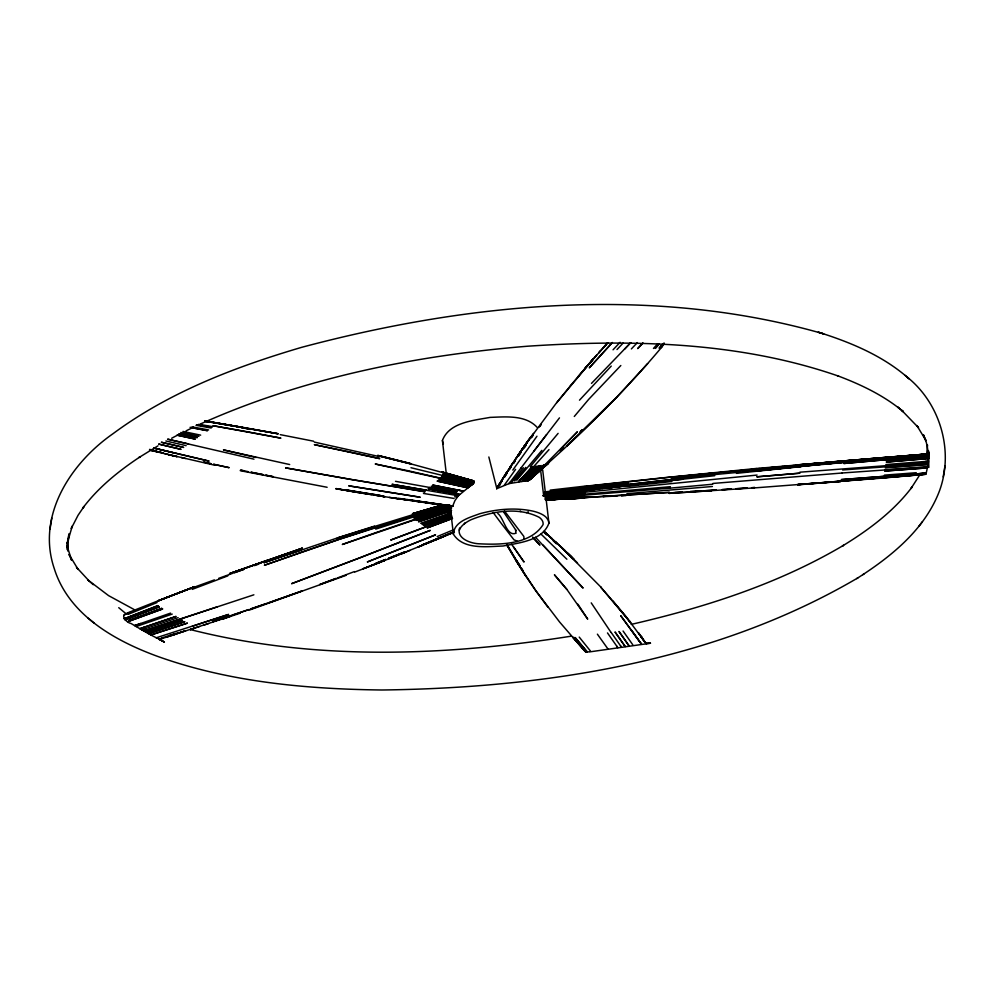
<?xml version="1.0" encoding="UTF-8"?>
<svg xmlns="http://www.w3.org/2000/svg" width="995" height="995" viewBox="0 0 995 995"><rect width="100%" height="100%" fill="white"/><g stroke="black" fill="none" stroke-linecap="round" stroke-linejoin="round"><path stroke-width="1.49" d="M585.943 490.821L544.24 495.771L545.484 495.896L545.733 497.015M453.409 534.265C453.869 521.479 469.777 517.45 479.64 513.756C496.828 509.092 515.174 507.363 532.723 511.082A46.417 17.537 -6.7 0 1 546.18 517.363L548.233 520.161L548.929 523.183C542.511 540.783 519.017 542.847 503.035 546.019C486.878 546.541 463.421 550.024 453.409 534.265L450.001 505.261M459.59 527.972C456.344 538.245 469.889 543.133 478.122 543.73C499.316 544.937 530.472 544.862 543.071 524.601A42.735 16.144 -6.7 0 0 539.228 517.338C518.146 506.617 492.102 511.219 471.045 519.726A41.827 15.808 -6.7 0 0 460.747 527.487L459.367 530.099M523.78 538.519L523.967 537.3A3.52 2.786 -64.9 0 0 523.693 536.23L504.477 510.97M905.201 375.389L909.107 378.834C883.349 355.862 850.75 342.367 818.201 332.143L823.698 333.872C653.715 285.03 470.573 302.356 301.659 347.33C235.218 366.894 169.05 392.179 113.007 433.708C70.794 463.098 36.255 515.497 54.252 568.543C68.58 614.624 114.325 640.444 156.837 656.103C228.763 682.048 305.987 689.1 381.968 689.995C545.409 687.931 715.156 661.725 857.939 577.834M856.707 578.617C890.848 556.914 925.076 529.502 939.653 490.411C954.081 450.474 940.014 403.05 906.818 376.806M927.676 454.217L928.658 454.367L924.355 454.777L928.77 454.591L928.273 463.707L926.071 473.744L917.9 475.038M926.693 453.67L927.564 445.101M389.294 497.425L452.625 506.156L407.378 499.627M542.661 469.752L545.16 490.833L543.469 495.945L602.286 488.52M51.802 518.047L50.048 528.954M943.198 476.953L944.951 466.046M68.941 534.191L67.436 549.899L67.287 542.909L68.083 551.143L67.237 547.051M68.929 534.104L67.15 543.544L72.274 526.069L71.23 528.544L78.058 515.273L84.04 506.443L82.747 508.134C98.306 487.413 118.778 470.933 140.258 456.717L139.026 457.501L157.994 445.835M446.257 473.384L442.414 440.524C449.093 422.328 473.558 420.487 490.1 417.39C505.696 416.855 525.497 414.716 537.089 427.315M584.5 649.524L585.284 651.563L589.301 651.936L650.456 643.23L645.631 643.28M126.887 613.579C119.388 615.134 126.813 622.858 131.104 623.517C139.797 628.691 151.476 635.743 158.877 638.914M123.952 615.072L131.34 612.012M452.538 506.443L454.926 500.622L458.309 495.771L473.744 483.11L473.844 481.17L471.53 480.423M500.497 482.252L496.704 488.707L508.93 483.632L528.892 480.374L548.058 463.508L529.626 479.864L529.85 478.558M919.517 475.274L910.96 488.557L912.241 486.816C893.684 511.442 868.473 530.086 842.367 546.031L843.561 545.31C778.165 584.015 704.933 607.423 631.216 624.4M515.758 533.258C506.617 536.939 503.781 517.611 497.749 513.457M501.953 479.938L496.679 488.495L512.811 462.986M515.87 533.133L515.559 529.713L503.731 512.151M496.704 488.707L497.898 486.455M497.923 486.654L500.547 482.413M500.522 482.451L503.109 478.197M501.816 480.324L505.783 473.943M499.366 484.179L496.828 488.309L500.385 484.441M503.209 478.16L522.848 448.347L515.472 458.969M501.791 480.125L507.164 471.63M504.614 475.685L507.313 471.443M499.527 484.826L501.953 481.008L499.527 484.826M504.39 477.19L506.828 473.371L504.39 477.214M504.515 476.095L511.368 465.449M514.116 461.195L512.748 463.322L518.482 454.777M510.062 467.19L512.661 463.222M509.266 469.603L510.908 467.152L509.253 469.553M515.037 461.046L513.383 463.496L515.037 461.021M518.619 454.379L530.584 437.278L518.37 454.715M522.823 448.384L521.33 450.536L524.377 446.22M528.805 439.74L524.228 446.27L530.434 437.626M525.82 444.093L528.892 439.79M512.798 470.088L536.964 436.22M523.432 448.795L526.032 445.126L524.303 447.588M532.947 435.35L531.218 437.8L532.959 435.4M504.303 485.199L515.597 469.354M524.29 446.22L556.292 403.137L593.194 359.096L577.685 377.055M530.372 437.676L533.494 433.397M509.85 482.413L508.93 483.632L520.882 468.172M533.706 451.382L559.464 417.875M520.833 468.197L546.541 434.641M918.92 526.206L922.415 521.703M512.276 481.605L511.107 483.072L523.382 467.737M556.665 402.739L570.769 385.388M558.108 433.372L530.223 466.742M514.589 480.908L525.783 467.389M541.877 450.362L516.803 480.237M664.013 343.3L662.023 345.688L663.876 343.474M570.384 385.774L585.533 367.889M574.289 416.47L588.63 399.418L620.83 365.513M660.17 347.964L664.162 343.25M606.589 344.146L585.135 368.274M663.043 343.648L659.138 348.25L663.031 343.698M548.78 462.6L529.925 479.217L531.28 478.048C577.784 437.576 622.099 394.406 661.75 347.131M590.868 361.658L594.687 357.317M585.159 368.187L587.038 366.023M518.644 481.767L532.462 466.531L518.644 481.767L520.895 479.204M594.774 357.18L596.726 354.966M590.856 361.745L592.809 359.531L588.928 363.921M598.679 352.802L606.639 343.934M602.659 348.374L604.612 346.16M549.004 449.628L522.661 478.806M659.287 343.822L655.207 348.437L659.088 344.059M579.5 400.177L611.253 366.085M653.466 348.461L657.446 344.034M647.621 363.623L617.31 396.607L566.939 446.058L617.323 396.657M598.617 352.951L600.632 350.638M612.422 342.491L589.289 367.851L612.049 342.84M613.044 349.805L620.109 342.292M617.012 349.556L623.081 343.113M591.49 383.386L630.768 342.616M624.537 349.195L630.556 342.84M631.377 348.922L637.409 342.566M521.604 481.456L536.293 466.07M561.516 448.347L577.386 431.805L544.874 464.814L527.76 480.772L544.874 464.814M526.181 478.023L538.021 465.884M525.186 481.17L541.118 465.511M528.32 511.84L526.579 512.624M531.28 476.879L543.767 465.063L526.977 480.908L543.668 465.051M561.242 449.889L563.518 447.775L560.123 450.959M528.619 479.926L531.28 477.5M862.864 574.662L864.095 573.866M171.637 438.26L178.727 434.529M186.053 430.86L193.503 427.228M543.469 495.945L544.874 495.697M200.716 423.87C303.599 377.789 415.723 355.352 527.636 346.21C631.688 339.32 739.21 341.571 838.661 376.16L837.317 375.662C860.837 384.456 883.958 395.488 903.336 411.694L901.731 410.326L918.509 427.713L916.893 425.562L926.009 440.636L923.335 434.653L926.37 442.576L928.77 454.591L822.529 464.478M439.193 538.382L454.317 531.89M418.323 546.964L422.477 545.198M443.335 536.753L384.493 560.558M437.215 536.554L453.844 529.663M451.581 533.233L454.367 532.163L443.31 536.74M426.681 543.494L443.36 536.666M128.156 614.363L157.11 602.522M401.408 553.668L388.709 558.767M540.409 468.471L543.643 495.609M363.175 568.642L384.456 560.533L363.163 568.779M405.674 552.088L401.42 553.817L409.89 550.484M126.962 613.131L159.797 600.147M388.485 558.369L405.45 551.653L388.46 558.344M385.637 559.464L375.724 563.369L385.65 559.488M380.214 562.076L371.695 565.483L380.264 562.237M194.174 586.876L158.354 600.806L194.261 586.863M158.777 600.532L194.809 586.652M418.261 546.989L422.502 545.347M354.717 572.075L371.732 565.546M158.591 606.266L124.661 619.263M192.159 589.376L227.805 575.881M425.686 526.828L390.687 540.061L452.165 517.101M346.148 575.321L249.148 610.159M451.792 518.706L427.153 527.935L452.563 518.445M337.305 578.008L354.456 571.578M380.165 562.15L384.456 560.533M196.127 586.49L214.41 579.898M218.626 578.369L232.693 573.294M424.305 525.845L451.854 515.883M229.522 573.63L302.343 548.195L229.808 573.518M451.431 514.713L422.962 524.925L451.096 514.85M229.609 573.63L302.343 548.195M230.454 573.394L266.797 560.421M425.375 502.45L452.563 506.219L448.136 505.696M451.22 513.656L421.768 524.079M378.486 531.691L342.305 544.476L451.332 507.326L451.108 506.666M244.322 569.202L234.136 572.784L244.335 569.177M254.496 565.62L258.849 564.09M447.364 513.917L451.407 512.5M420.599 523.246L451.183 512.574M170.58 613.119L134.623 625.594L140.743 623.479M136.191 626.551L172.222 614.077M266.71 603.43L250.218 609.114L266.71 603.48M300.677 550.135L263.874 562.772L337.243 537.996M231.138 616.104L159.15 639.511M378.486 531.74L415.226 519.253M450.735 509.054L416.694 520.422L450.536 509.117M230.865 615.681L212.831 621.614L248.85 609.587L232.245 615.171M449.516 507.898L443.857 509.801L451.332 507.326M145.581 628.604L141.775 629.897L178.155 617.659M240.168 613.181L222.159 619.188L226.673 617.721M204.037 625.071L208.552 623.567M449.777 507.102L414.517 518.594L449.64 507.139M415.96 519.838L451.655 507.96L415.898 519.813M374.779 527.611L337.603 539.837L447.7 504.863M190.393 629.487L199.498 626.514M190.368 629.574L194.92 628.081L190.368 629.574C314.619 661.227 445.499 656.041 571.205 636.166M375.737 529.104L449.205 505.448L413.012 516.84M217.146 606.875L143.877 631.066L253.874 594.811M192.197 626.328L228.589 614.425L156.203 637.795M375.214 528.395L448.994 504.95M441.991 508.98L450.859 506.107L413.932 517.972M442.601 508.146L449.342 505.982L413.485 517.437M374.518 526.106L337.268 537.959L444.678 504.888M449.193 504.888L412.651 516.243M163.105 637.571L176.401 633.417L168.516 635.88M159.1 639.163L162.869 638.069L159.076 639.151L164.324 642.049L159.076 639.151L162.869 638.069M172.011 635.345L176.662 633.914M167.434 636.825L172.048 635.419M412.378 515.634L447.451 504.938M159.15 639.325L162.906 638.193M441.531 505.037L412.614 513.681L441.942 505.112M412.365 514.054L443.82 504.813M924.305 454.74L928.721 454.504L924.343 454.864M412.589 513.718L443.049 504.888M925.624 474.341L883.896 477.936M548.556 495.037L543.432 495.771L559.277 493.756L543.419 495.672M543.481 495.647L607.597 487.687M559.327 493.918L580.781 491.281L564.7 493.072L570.048 492.438M928.136 456.033L928.783 455.946L843.797 463.496L886.657 459.615M927.713 454.081L928.335 454.043L714.36 474.615L543.904 494.503M546.367 492.388L628.106 482.575L585.184 487.538M585.52 488.334L628.43 483.296L544.265 493.47L545.422 493.333M596.9 489.13L564.65 492.935L575.396 491.654M575.396 491.766L591.515 489.751M634.536 484.789L623.778 486.095M544.862 491.903L584.873 487.003M655.991 482.276L618.392 486.717M607.646 487.836L629.101 485.336M602.298 488.62L623.728 486.058L618.355 486.704M666.725 480.933L714.758 475.685M639.86 484.167L645.233 483.533M666.762 481.058L645.295 483.533L682.806 479.267M585.781 489.204L714.398 474.603L671.737 479.217M543.444 495.871L548.593 495.261M550.223 490.125L583.953 486.256M661.364 481.679L672.122 480.448L656.004 482.14M584.637 486.592L670.493 477.19M546.976 495.609L545.235 495.808L585.47 491.356M584.388 486.319L670.195 477.028M628.678 486.244L671.675 481.543M736.437 473.334L801.087 466.618M671.414 478.495L714.062 473.956M670.207 477.078L756.212 468.483M670.443 477.202L842.268 460.921M670.779 477.476L713.415 473.098M675.369 477.177L678.416 476.866M686.028 476.083L689.075 475.772M695.157 475.15L699.721 474.69M705.816 474.068L708.85 473.757M548.929 523.183L545.807 496.493L549.551 496.119M844.009 462.364L870.824 459.777M585.147 492.202L757.108 475.075M714.87 473.135L719.348 472.712M725.33 472.14L729.808 471.705M735.79 471.132L740.268 470.697M746.25 470.125L749.235 469.839M886.122 457.414L928.111 453.944L800.366 465.287L843.275 461.232M800.714 465.722L886.458 457.663M545.807 496.493L584.973 492.712M913.609 455.735L928.658 454.367L928.323 450.673L928.857 467.426M670.145 488.135L712.768 484.217M756.188 468.508L851.222 460.399M918.92 455.15L928.434 454.329L897.565 457.103L913.659 455.772M881.533 458.807L892.229 457.874L886.868 458.334M843.996 462.265L849.369 461.779M670.381 486.692L545.484 497.612L584.525 494.378M712.918 483.446L842.131 473.011M799.744 464.677L885.463 457.401M670.157 488.135L552.163 497.836M908.311 456.245L902.95 456.655L918.994 455.474M924.678 462.787L928.397 462.464L799.868 472.19M550.832 496.754L584.674 493.806M712.408 486.505L626.887 493.669M755.441 468.931L760.043 468.533M764.645 468.135L772.319 467.476M775.379 467.215L783.053 466.555M787.654 466.157L793.786 465.635M886.421 460.784L928.77 457.215M756.772 469.155L761.374 468.769M769.035 468.135L772.095 467.874M884.045 477.762L925.847 474.205L841.061 481.107M876.135 459.143L881.52 458.707A532.4 490.075 9.3 0 1 897.602 457.327M860.066 460.76L865.451 460.324M917.651 473.819L926.221 473.122L841.297 479.59L924.144 473.309M840.75 481.182L833.064 481.779L854.581 480.05M857.653 479.789L877.64 478.147M883.958 477.973L754.832 487.886L669.013 493.371L711.599 490.734M798.873 464.727L815.726 463.384M818.798 463.148L827.989 462.414M831.049 462.165L838.71 461.568M885.861 464.565L928.559 461.207L925.449 461.444M885.674 465.797L928.397 462.464M545.185 498.035L584.413 494.975L545.185 498.035L549.053 497.761M892.216 457.663L897.577 457.252M803.861 484.055L797.716 484.528L803.861 484.055M829.992 482.053L819.233 482.886L829.992 482.015M797.915 484.789L840.937 481.443L797.99 484.664M928.273 463.707L842.628 469.963M885.339 468.023L928.061 464.827M885.053 470.1L927.676 466.966L842.143 472.986M884.393 475.137L916.271 472.724M854.282 460.163L863.461 459.479M868.063 459.143L875.712 458.571M880.301 458.235L887.863 457.65M893.846 457.227L899.816 456.792M907.291 456.257L913.261 455.822M843.287 461.183L850.949 460.635M857.068 460.2L864.73 459.64M870.849 459.205L875.451 458.869M552.822 498.557L584.127 496.43L545.695 499.03M716.027 490.05L705.306 490.709M722.208 489.639L731.487 489.042L722.171 489.652M715.99 490.062L705.268 490.722M545.322 499.316L584.028 496.853L545.31 499.316L552.909 498.98M546.168 499.527L553.17 499.092M545.77 499.888L669.386 492.401L545.77 499.888L551.578 499.614M517.276 541.156L513.98 539.825L505.56 528.93A191.811 49.402 58.3 0 1 493.172 512.487M546.367 499.515L583.916 497.239M673.354 492.612L682.483 492.065L674.871 492.525M699.224 491.07L690.095 491.617L700.704 490.995M545.981 499.677L583.829 497.5L545.882 499.701L550.372 499.577M553.096 499.465L583.729 497.786M545.571 499.838L583.655 497.948M609.164 496.02L603.057 496.318L609.176 496.032M584.824 497.587L597.075 496.978M603.157 496.692L616.912 496.007M621.489 495.796L626.066 495.572M545.969 499.851L583.53 498.085M546.466 499.851L583.592 498.085L546.33 499.876M564.949 498.122L568.008 497.985M546.392 499.303L552.548 499.03M564.874 498.47L575.645 497.985L565.073 498.445M548.693 499.453L559.252 498.98M565.297 498.694L581.876 497.973M545.72 499.726L562.312 498.968M565.334 498.831L583.443 497.997M545.558 499.913L550.745 499.689M650.456 643.23L646.128 643.541L645.058 641.986M452.576 506.007L398.373 498.284M443.571 505.012L452.526 506.244M439.044 504.44L443.571 505.062A583.505 220.48 -6.7 0 1 429.939 503.271M416.283 501.331L429.939 503.084M398.211 498.682L407.253 499.95M357.989 492.45L335.9 488.582L384.779 496.592M335.862 488.781L353.536 491.58M434.517 504.005L402.751 499.353M371.322 494.478L375.824 495.162M448.173 505.634L452.526 506.293M204.808 421.059L210.84 421.992L204.982 421.072M357.939 492.425L371.384 494.614L366.944 493.831M205.368 421.009L242.942 427.477L205.157 420.947M205.741 421.059L277.928 433.721M365.526 493.134L368.498 493.607M371.483 494.08L380.413 495.498L346.285 489.988L362.541 492.674M349.046 491.045L366.881 493.93M423.472 493.445L454.081 498.458M198.764 424.293L212.408 426.594M454.678 496.766L457.178 497.189M393.809 498.022L398.261 498.769L375.836 495.311L384.754 496.754L380.314 495.983M426.731 490.236L391.993 484.316L458.309 495.771L455.324 495.236M196.836 424.716L211.873 427.315L198.254 424.952M344.631 490.1L349.083 490.871M327.131 487.276L240.268 470.697M195.99 425.325L211.176 428.024M395.5 481.331L429.828 487.5M192.147 426.88L208.602 429.927M458.123 490.149L463.322 491.107L432.651 485.05L460.362 490.56M429.84 487.413L456.668 492.5M190.978 427.539L207.495 430.698L190.057 427.328M431.308 486.194L457.401 491.306M280.229 434.641L313.574 441.195M250.504 429.318L241.574 427.564L250.504 429.33M247.954 471.618L240.492 470.113L243.476 470.672M182.906 431.42L200.667 435.151M125.942 613.654L118.741 607.684M289.682 464.541L223.427 449.889L256.15 457.526M180.754 432.477L198.913 436.345M314.345 442.103L379.729 456.693M208.054 463.098L210.865 463.707M213.676 464.317L229.173 467.675L213.676 464.292M214.82 465.225L172.956 455.561M208.054 463.048L210.865 463.67M181.289 457.551L185.468 458.471M438.31 480.262L468.968 487.14M462.252 484.739L469.926 486.48L439.205 479.428M203.851 462.103L206.649 462.737M188.515 443.919L167.595 439.168L253.999 459.168M440.026 478.67L470.846 485.747M165.867 440.984L186.14 445.648M203.851 462.153L206.649 462.787M173.006 455.648L168.839 454.703L177.147 456.668L149.573 450.063M161.364 442.265L183.665 447.427L161.625 442.315M175.879 453.359L153.815 448.036L209.099 461.12L154.113 448.173M149.548 449.927L152.31 450.573M158.777 444.118L181.09 449.367L158.852 444.118M410.972 467.725L473.744 483.11L442.763 475.224M164.672 453.608L168.851 454.615M465.449 482.314L472.886 484.13L441.917 476.518M149.611 449.379L155.257 450.76M377.627 455.324L410.127 463.421M378.374 455.536L410.699 463.633M379.107 455.971L411.308 464.031L379.194 455.996M156.501 451.668L149.648 450.014M443.024 474.578L473.968 482.6L469.938 481.555M411.258 463.993L473.744 481.058L442.862 472.376M443.223 473.931L474.142 482.202L471.991 481.605M443.136 472.799L473.993 481.356L471.891 480.747M441.855 471.879L473.533 480.871L442.464 472.09M133.939 609.425L108.567 595.619L87.796 579.886L93.269 584.674M159.113 639.213L164.324 642.049M899.293 408.373L897.639 407.03L903.336 411.694M88.182 618.193L93.928 622.907M549.937 536.803L551.877 538.581L544.041 531.554L546.019 533.27M543.966 531.504L547.872 534.949M543.904 531.429L551.628 538.332M546.093 533.507A547.039 206.699 -6.7 0 1 551.889 538.681L555.757 542.138M551.852 538.693L563.22 549.053L559.439 545.471M559.501 545.608L561.379 547.3L555.707 542.151M555.695 542.001L557.635 543.78M520.186 510.97L520.858 511.592M543.556 531.902L546.777 534.912M553.195 540.77L556.416 543.78M565.073 550.782L563.145 549.053L601.167 587.398M566.827 552.399L572.2 557.722M577.498 562.921L566.914 552.548L570.558 555.994M566.528 552.163L559.19 545.223L573.705 559.128M561.317 547.163L565.011 550.695M541.019 534.091L566.876 559.227M89.438 581.316L76.491 567.287L78.107 569.438L68.991 554.364L71.665 560.347L67.001 545.683M570.471 555.844L574.078 559.414M568.68 554.252L570.433 556.018M535.472 537.25L583.095 588.082L542.897 544.999M532.686 537.288L539.912 545.061L532.711 537.3M584.973 651.364L559.588 621.999L536.616 591.826L547.76 607M613.069 601.129L630.308 622.285L600.706 587.087L625.27 615.569L643.753 640.432M641.514 644.225L620.855 615.88L641.514 644.225L631.464 630.146M566.939 589.5L554.414 574.787L566.889 589.463L587.709 619.139L577.884 604.201M579.227 637.098L590.408 650.966M629.425 620.818L630.805 622.559M597.386 634.163L607.995 649.026M623.069 631.017L632.783 644.797M620.557 645.879L621.452 647.148L611.179 632.472M513.42 546.889L524.054 562.026L511.716 544.302M607.485 632.932L617.845 647.708L616.763 646.153M644.81 642.098L640.904 636.501L644.86 642.148M591.229 602.87L611.054 632.447M525.969 576.354L536.529 591.776L516.256 561.08L507.201 545.596L525.969 576.354L516.243 561.031M642.583 638.628L641.414 636.862L646.165 643.653M515.758 559.314L519.763 565.533M521.368 568.033L522.972 570.521M515.746 559.265L519.763 565.508M506.865 544.165L515.012 558.008M515.559 529.713L516.044 530.783M442.414 440.524L443.384 444.006M464.18 524.34L464.74 523.022M488.844 456.979L496.791 488.383M928.708 454.404L928.323 450.673L928.683 454.329M928.708 458.434L886.222 462.078L928.708 458.533M520.82 452.501L518.345 456.158L520.82 452.501M541.106 424.467L539.29 426.905L541.106 424.455M663.876 344.245L661.041 347.665L663.914 344.22M589.003 363.909L587.087 366.06L589.003 363.909M607.696 342.778L604.699 346.061L607.746 342.778M642.807 343.175L637.671 348.611L642.944 343.051M539.651 465.697L524.104 481.244L539.651 465.697M582.274 429.815L580.085 431.929L582.286 429.815M545.869 464.541L528.357 480.56L545.869 464.541M546.752 464.205L528.892 480.374L546.752 464.205M548.481 463.085L529.8 479.528L548.481 463.085M439.106 538.208L434.977 539.986L439.106 538.208M454.193 531.703L422.328 544.887L454.193 531.703M430.81 541.653L422.44 545.073L430.81 541.703M435.462 534.875L367.441 561.914L435.462 534.875M395.823 543.755L361.384 557.212L430.288 530.36L395.823 543.755M157.969 605.644L124.238 618.741L157.969 605.644M361.421 557.225L291.722 583.63L361.421 557.225M195.07 586.627L158.976 600.482L195.07 586.627M159.262 606.875L125.084 619.773L159.262 606.875M335.924 578.493L319.718 584.55L335.949 578.505M161.65 608.331L128.741 620.544L161.75 608.418M136.551 618.43L127.82 621.664L162.732 608.928L136.551 618.43M302.07 590.955L268.128 602.982L302.07 590.955M301.137 552.349L264.396 565.272L337.641 539.899L301.137 552.349M451.543 510.497L418.497 521.79L451.419 510.522M144.163 627.211L139.81 628.691L176.103 616.415L144.163 627.211M148.74 631.452L146.141 632.322L182.558 620.295L148.74 631.452M150.581 632.919L148.479 633.616L184.846 621.651L150.581 632.919M176.575 633.628L171.986 635.146L185.729 630.693L176.575 633.628M187.271 623.168L150.991 634.922L187.271 623.168M548.568 495.062L543.457 495.784L548.568 495.062M613.007 487.326L607.609 487.998L613.019 487.351M672.06 480.15L629.076 485.112L672.06 480.15M800.987 466.332L758.028 470.772L865.389 460.051L800.987 466.332M584.786 493.284L545.795 496.828L584.786 493.284M885.799 457.377L842.914 461.008L927.875 453.956L885.799 457.377M913.634 455.698L908.273 456.158L913.634 455.698M799.694 473.197L756.76 476.829L799.682 473.197M927.452 467.861L884.891 471.033L927.452 467.861M816.161 483.11L806.933 483.819L816.161 483.097M746.946 488.047L736.126 488.744L746.934 488.047M754.67 487.538L751.586 487.749L754.67 487.538M589.314 496.99L584.737 497.214L589.351 497.002M625.954 495.199L621.377 495.423L625.954 495.199M211.574 422.34L205.542 421.432L211.574 422.34M419.977 497.177L348.959 485.883L419.977 497.177M245.106 427.775L211.5 422.29L278.214 433.783L245.106 427.775M390.164 485.921L355.128 480.137L425.126 491.766L390.164 485.921M355.115 480.162L285.627 467.874L355.115 480.162M459.553 494.453L428.323 488.781L459.553 494.453M247.108 431.718L212.905 425.686L280.913 438.136L247.108 431.718M262.891 474.615L250.939 472.215L262.879 474.603M273.339 476.717L265.876 475.212L273.339 476.717M408.248 470.772L375.214 464.006L471.593 485.224L408.248 470.772M347.566 451.531L314.32 444.641L379.742 458.645L347.566 451.531M467.973 487.811L437.303 481.12L467.973 487.811M197.159 437.576L179.212 433.758L197.159 437.576M195.095 439.056L177.222 435.188L195.095 439.056M156.526 451.369L152.384 450.437L163.391 453.011L156.476 451.394M472.302 484.627L441.37 477.227L472.302 484.627M473.346 483.595L442.377 475.821L473.346 483.595M585.595 651.713L572.971 637.372L585.595 651.713M587.299 651.986L575.135 637.584L587.299 651.986M586.329 651.887L574.015 637.521L586.329 651.887M642.509 638.392L638.591 633.007L642.509 638.392M628.566 645.158L618.977 631.452L629.126 646.016L628.566 645.158M624.499 645.519L615.022 631.974L625.208 646.601L624.499 645.519"/></g></svg>
